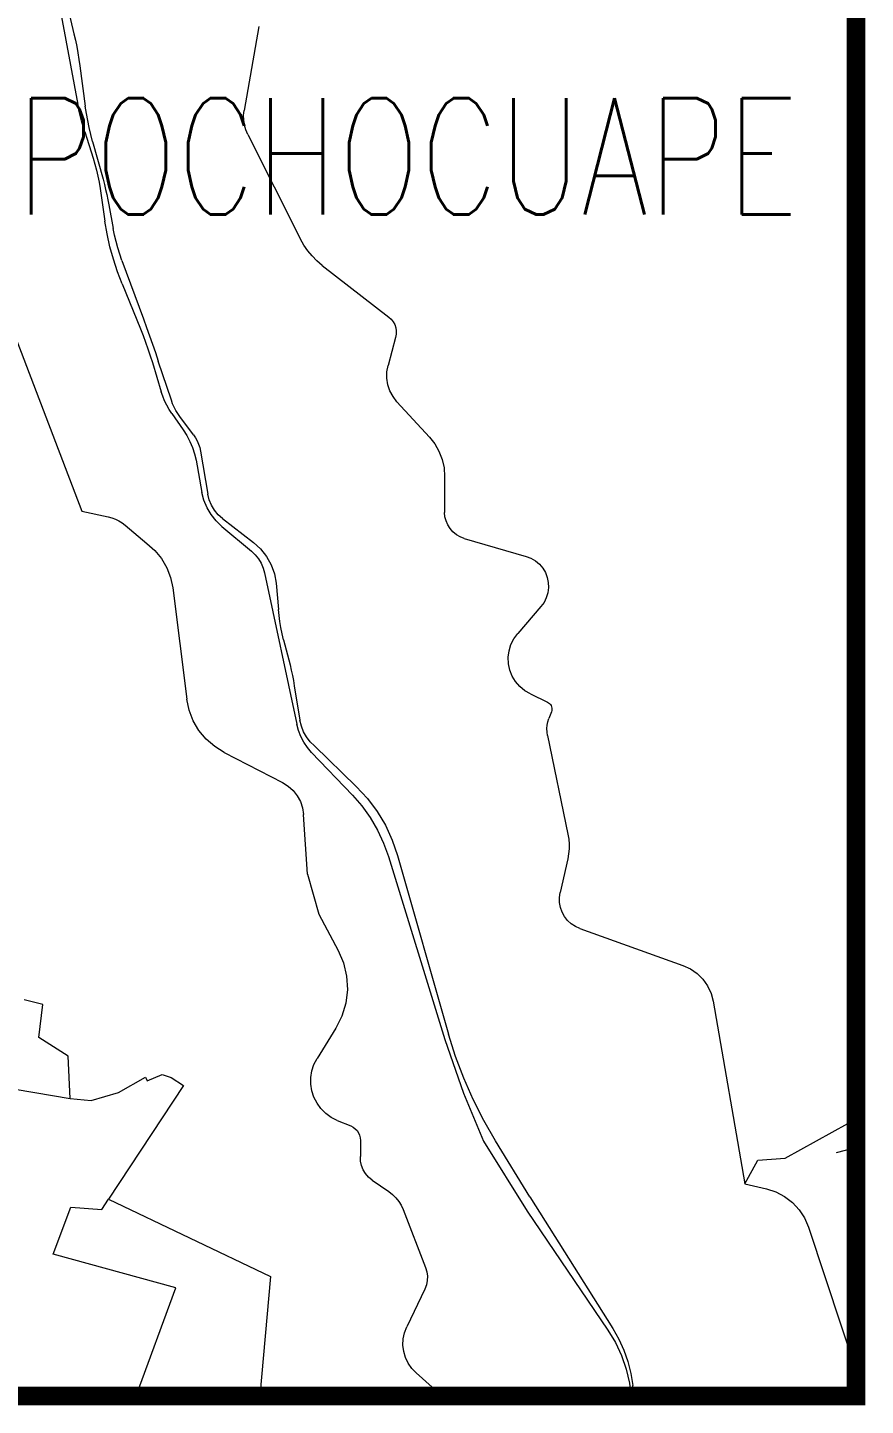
# Model space of a CAD drawing. Header units: millimetres. Extents: x -3245 to 2970, y 1153 to 3965.
# Drawn here: x 508.5 to 534.6, y 2440.77 to 2483.68 of the extents above; entities that cross this region are included whole.
import ezdxf
from ezdxf.enums import TextEntityAlignment as Align

# ---------------------------------------------------------------- set-up
doc = ezdxf.new("R2010")
doc.units = ezdxf.units.MM
doc.linetypes.add('ACAD_ISO02W100', pattern=[15, 12, -3])
for name, color, linetype in [('4', 7, 'Continuous'), ('FONDO_MANAGUA', 8, 'ACAD_ISO02W100'), ('Nombres_Comarcas', 7, 'Continuous')]:
    doc.layers.add(name, color=color, linetype=linetype)
doc.styles.add('ROMANS', font='ROMANS', dxfattribs={"height": 0.2})

msp = doc.modelspace()

# ---------------------------------------------------------------- linework, layer by layer
at = {"linetype": 'ByBlock', "const_width": 0.5892}
msp.add_lwpolyline([(534.3088, 2573.6401), (392.8947, 2573.6401), (392.8947, 2441.0644), (534.3088, 2441.0644)], close=True, dxfattribs=at)
at = {"layer": '4', "color": 1, "linetype": 'Continuous', "lineweight": 5}
msp.add_lwpolyline([(533.7013, 2448.6497), (534.3088, 2448.8058)], dxfattribs=at)
at = {"layer": 'FONDO_MANAGUA', "color": 1, "linetype": 'ByBlock', "lineweight": 9}
for p, q in [((509.4655, 2484.5084), (510.0701, 2481.2837)), ((509.6918, 2484.5582), (509.95, 2483.4809)), ((515.7082, 2483.7078), (515.2511, 2481.0986)), ((509.95, 2483.4809), (509.9951, 2483.2834)), ((509.9951, 2483.2834), (510.0361, 2483.0851)), ((510.0361, 2483.0851), (510.073, 2482.8859)), ((510.073, 2482.8859), (510.1056, 2482.686)), ((510.1056, 2482.686), (510.1341, 2482.4855)), ((510.1341, 2482.4855), (510.2995, 2481.2251)), ((505.2972, 2481.431), (510.193, 2468.6126)), ((510.1047, 2481.1107), (510.0701, 2481.2837)), ((510.1435, 2480.9386), (510.1047, 2481.1107)), ((510.1864, 2480.7676), (510.1435, 2480.9386)), ((510.3357, 2481.0044), (510.2995, 2481.2251)), ((510.377, 2480.7847), (510.3357, 2481.0044)), ((515.2342, 2480.9446), (515.2511, 2481.0986)), ((515.2371, 2480.7898), (515.2342, 2480.9446)), ((510.2336, 2480.5976), (510.1864, 2480.7676)), ((510.2848, 2480.4288), (510.2336, 2480.5976)), ((510.4234, 2480.5659), (510.377, 2480.7847)), ((510.4749, 2480.3483), (510.4234, 2480.5659)), ((515.2598, 2480.6366), (515.2371, 2480.7898)), ((515.3019, 2480.4876), (515.2598, 2480.6366)), ((510.2848, 2480.4288), (510.5447, 2479.609)), ((510.5313, 2480.1319), (510.4749, 2480.3483)), ((510.5313, 2480.1319), (510.8539, 2478.9519)), ((515.3627, 2480.3452), (515.3019, 2480.4876)), ((515.3627, 2480.3452), (517.0057, 2477.0925)), ((510.5447, 2479.609), (510.6002, 2479.4237)), ((510.6002, 2479.4237), (510.6497, 2479.2367)), ((510.6497, 2479.2367), (510.6932, 2479.0483)), ((510.6932, 2479.0483), (510.7307, 2478.8585)), ((510.7307, 2478.8585), (510.7621, 2478.6676)), ((510.8539, 2478.9519), (510.8956, 2478.7938)), ((510.8956, 2478.7938), (510.9347, 2478.6351)), ((510.7621, 2478.6676), (510.9125, 2477.6513)), ((510.9347, 2478.6351), (510.9711, 2478.4757)), ((510.9711, 2478.4757), (511.0048, 2478.3158)), ((511.0048, 2478.3158), (511.0358, 2478.1553)), ((511.0358, 2478.1553), (511.172, 2477.4162)), ((510.9817, 2477.2501), (510.9125, 2477.6513)), ((511.0702, 2476.8527), (510.9817, 2477.2501)), ((511.2127, 2477.2151), (511.172, 2477.4162)), ((511.2601, 2477.0155), (511.2127, 2477.2151)), ((517.1107, 2476.9057), (517.0057, 2477.0925)), ((511.1777, 2476.4601), (511.0702, 2476.8527)), ((511.3143, 2476.8175), (511.2601, 2477.0155)), ((511.3751, 2476.6216), (511.3143, 2476.8175)), ((517.2317, 2476.729), (517.1107, 2476.9057)), ((517.368, 2476.5637), (517.2317, 2476.729)), ((511.304, 2476.0731), (511.1777, 2476.4601)), ((511.4426, 2476.4278), (511.3751, 2476.6216)), ((511.4426, 2476.4278), (512.1131, 2474.6027)), ((517.5183, 2476.4112), (517.368, 2476.5637)), ((517.6815, 2476.2725), (517.5183, 2476.4112)), ((517.6815, 2476.2725), (519.7553, 2474.6636)), ((511.4487, 2475.6926), (511.304, 2476.0731)), ((511.4487, 2475.6926), (512.0188, 2474.2958)), ((512.1131, 2474.6027), (512.2083, 2474.3413)), ((519.7553, 2474.6636), (519.8297, 2474.5952)), ((519.8297, 2474.5952), (519.8917, 2474.5152)), ((519.8917, 2474.5152), (519.9395, 2474.4261)), ((512.0188, 2474.2958), (512.1015, 2474.0879)), ((512.1015, 2474.0879), (512.1802, 2473.8785)), ((512.2083, 2474.3413), (512.3019, 2474.0794)), ((512.3019, 2474.0794), (512.3941, 2473.817)), ((519.9395, 2474.4261), (519.9717, 2474.3303)), ((519.9865, 2474.1293), (519.9686, 2474.0297)), ((519.9717, 2474.3303), (519.9875, 2474.2304)), ((519.9875, 2474.2304), (519.9865, 2474.1293)), ((512.1802, 2473.8785), (512.2551, 2473.6677)), ((512.2551, 2473.6677), (512.326, 2473.4556)), ((512.3941, 2473.817), (512.4847, 2473.554)), ((519.9686, 2474.0297), (519.7345, 2473.1567)), ((512.326, 2473.4556), (512.393, 2473.2421)), ((512.393, 2473.2421), (512.6675, 2472.3389)), ((512.4847, 2473.554), (512.5738, 2473.2905)), ((512.9824, 2472.0712), (512.5738, 2473.2905)), ((519.6964, 2472.7561), (519.6987, 2472.958)), ((519.6987, 2472.958), (519.7345, 2473.1567)), ((512.7164, 2472.1943), (512.6675, 2472.3389)), ((519.7279, 2472.5566), (519.6964, 2472.7561)), ((519.7921, 2472.3652), (519.7279, 2472.5566)), ((519.8872, 2472.1871), (519.7921, 2472.3652)), ((512.7744, 2472.0532), (512.7164, 2472.1943)), ((512.8412, 2471.916), (512.7744, 2472.0532)), ((512.9165, 2471.7832), (512.8412, 2471.916)), ((513.0224, 2471.9633), (512.9824, 2472.0712)), ((513.0692, 2471.8581), (513.0224, 2471.9633)), ((520.0107, 2472.0274), (519.8872, 2472.1871)), ((520.0107, 2472.0274), (521.0196, 2470.9262)), ((513, 2471.6555), (512.9165, 2471.7832)), ((513, 2471.6555), (513.3553, 2471.148)), ((513.1226, 2471.7561), (513.0692, 2471.8581)), ((513.1823, 2471.6577), (513.1226, 2471.7561)), ((513.2482, 2471.5633), (513.1823, 2471.6577)), ((513.6722, 2470.9947), (513.2482, 2471.5633)), ((513.3553, 2471.148), (513.4665, 2470.9737)), ((513.4665, 2470.9737), (513.5624, 2470.7905)), ((513.5624, 2470.7905), (513.6424, 2470.5997)), ((513.6722, 2470.9947), (513.7344, 2470.9029)), ((513.7344, 2470.9029), (513.7878, 2470.8058)), ((513.7878, 2470.8058), (513.8322, 2470.7043)), ((513.8322, 2470.7043), (513.867, 2470.599)), ((521.0196, 2470.9262), (521.1859, 2470.7151)), ((521.1859, 2470.7151), (521.3192, 2470.4818)), ((513.6424, 2470.5997), (513.7057, 2470.4028)), ((513.7057, 2470.4028), (513.7519, 2470.2012)), ((513.7519, 2470.2012), (513.9368, 2469.201)), ((513.867, 2470.599), (513.8921, 2470.4911)), ((513.8921, 2470.4911), (514.1221, 2469.1428)), ((521.3192, 2470.4818), (521.4166, 2470.2313)), ((521.4166, 2470.2313), (521.4759, 2469.9692)), ((521.4759, 2469.9692), (521.4957, 2469.7012)), ((521.4957, 2469.7012), (521.4954, 2468.581)), ((513.9993, 2468.9581), (513.9368, 2469.201)), ((514.0948, 2468.7262), (513.9993, 2468.9581)), ((514.1656, 2468.9679), (514.1221, 2469.1428)), ((514.2345, 2468.8015), (514.1656, 2468.9679)), ((510.193, 2468.6126), (511.0179, 2468.438)), ((514.2213, 2468.5097), (514.0948, 2468.7262)), ((514.3766, 2468.3127), (514.2213, 2468.5097)), ((514.3275, 2468.6471), (514.2345, 2468.8015)), ((514.4424, 2468.5083), (514.3275, 2468.6471)), ((514.5766, 2468.3881), (514.4424, 2468.5083)), ((521.5064, 2468.4453), (521.4954, 2468.581)), ((511.0179, 2468.438), (511.1326, 2468.4078)), ((511.1326, 2468.4078), (511.2437, 2468.3665)), ((511.2437, 2468.3665), (511.3503, 2468.3145)), ((511.3503, 2468.3145), (511.4512, 2468.2523)), ((511.4512, 2468.2523), (511.5456, 2468.1805)), ((511.5456, 2468.1805), (512.2205, 2467.6127)), ((514.5575, 2468.139), (514.3766, 2468.3127)), ((514.5575, 2468.139), (515.4792, 2467.3694)), ((514.5766, 2468.3881), (515.544, 2467.6441)), ((521.5389, 2468.3132), (521.5064, 2468.4453)), ((521.5921, 2468.188), (521.5389, 2468.3132)), ((521.6648, 2468.073), (521.5921, 2468.188)), ((521.755, 2467.9711), (521.6648, 2468.073)), ((515.544, 2467.6441), (515.7647, 2467.4434)), ((521.8603, 2467.8849), (521.755, 2467.9711)), ((521.9781, 2467.8168), (521.8603, 2467.8849)), ((522.1053, 2467.7684), (521.9781, 2467.8168)), ((522.1053, 2467.7684), (524.0345, 2467.2077)), ((512.2205, 2467.6127), (512.4677, 2467.3949)), ((512.4677, 2467.3949), (512.6769, 2467.1403)), ((515.4792, 2467.3694), (515.5955, 2467.2583)), ((515.5955, 2467.2583), (515.696, 2467.1328)), ((515.7647, 2467.4434), (515.9495, 2467.2091)), ((515.9495, 2467.2091), (516.0934, 2466.9478)), ((524.0345, 2467.2077), (524.1848, 2467.15)), ((512.6769, 2467.1403), (512.8427, 2466.8557)), ((512.8427, 2466.8557), (512.9608, 2466.5481)), ((515.696, 2467.1328), (515.779, 2466.995)), ((515.779, 2466.995), (515.843, 2466.8475)), ((515.843, 2466.8475), (515.8868, 2466.6927)), ((516.0934, 2466.9478), (516.1925, 2466.6664)), ((524.1848, 2467.15), (524.3234, 2467.0683)), ((524.3234, 2467.0683), (524.4465, 2466.9647)), ((524.4465, 2466.9647), (524.5508, 2466.8421)), ((524.5508, 2466.8421), (524.6332, 2466.7039)), ((512.9608, 2466.5481), (513.0283, 2466.2256)), ((515.8868, 2466.6927), (516.887, 2461.98)), ((516.1925, 2466.6664), (516.244, 2466.3725)), ((516.244, 2466.3725), (516.3185, 2465.5595)), ((524.6332, 2466.7039), (524.6916, 2466.554)), ((524.6916, 2466.554), (524.7243, 2466.3965)), ((524.7243, 2466.3965), (524.7305, 2466.2357)), ((513.0283, 2466.2256), (513.4671, 2462.7622)), ((524.6631, 2465.9221), (524.5914, 2465.7781)), ((524.7099, 2466.0761), (524.6631, 2465.9221)), ((524.7305, 2466.2357), (524.7099, 2466.0761)), ((516.339, 2465.3689), (516.3185, 2465.5595)), ((524.4968, 2465.6479), (523.7707, 2464.8059)), ((524.5914, 2465.7781), (524.4968, 2465.6479)), ((516.3656, 2465.179), (516.339, 2465.3689)), ((516.3982, 2464.9901), (516.3656, 2465.179)), ((516.4367, 2464.8023), (516.3982, 2464.9901)), ((516.4812, 2464.6158), (516.4367, 2464.8023)), ((516.4812, 2464.6158), (516.6412, 2463.9892)), ((523.5625, 2464.4622), (523.6522, 2464.6428)), ((523.6522, 2464.6428), (523.7707, 2464.8059)), ((523.4785, 2464.0693), (523.5041, 2464.2693)), ((523.5041, 2464.2693), (523.5625, 2464.4622)), ((516.6412, 2463.9892), (516.6809, 2463.8277)), ((516.6809, 2463.8277), (516.7179, 2463.6655)), ((523.4866, 2463.8679), (523.4785, 2464.0693)), ((523.528, 2463.6706), (523.4866, 2463.8679)), ((516.7179, 2463.6655), (516.752, 2463.5028)), ((516.752, 2463.5028), (516.7834, 2463.3395)), ((516.7834, 2463.3395), (516.812, 2463.1757)), ((523.6016, 2463.4829), (523.528, 2463.6706)), ((523.7054, 2463.3101), (523.6016, 2463.4829)), ((516.812, 2463.1757), (516.9891, 2462.1051)), ((523.8365, 2463.157), (523.7054, 2463.3101)), ((523.9913, 2463.0277), (523.8365, 2463.157)), ((524.1653, 2462.926), (523.9913, 2463.0277)), ((524.1653, 2462.926), (524.6982, 2462.6717)), ((513.5394, 2462.4181), (513.4671, 2462.7622)), ((524.6982, 2462.6717), (524.7326, 2462.6517)), ((524.7326, 2462.6517), (524.7632, 2462.6263)), ((524.7632, 2462.6263), (524.7892, 2462.5963)), ((524.7892, 2462.5963), (524.81, 2462.5624)), ((524.81, 2462.5624), (524.8249, 2462.5255)), ((524.8249, 2462.5255), (524.8335, 2462.4867)), ((524.8335, 2462.4867), (524.8357, 2462.4471)), ((513.6661, 2462.0901), (513.5394, 2462.4181)), ((513.844, 2461.7868), (513.6661, 2462.0901)), ((517.0326, 2461.9232), (516.9891, 2462.1051)), ((524.6914, 2461.9529), (524.7117, 2462.0591)), ((524.7117, 2462.0591), (524.7437, 2462.1624)), ((524.8207, 2462.3693), (524.7437, 2462.1624)), ((524.8314, 2462.4075), (524.8207, 2462.3693)), ((524.8357, 2462.4471), (524.8314, 2462.4075)), ((514.0685, 2461.5162), (513.844, 2461.7868)), ((516.9394, 2461.7864), (516.887, 2461.98)), ((517.0129, 2461.5997), (516.9394, 2461.7864)), ((517.1011, 2461.7492), (517.0326, 2461.9232)), ((517.1934, 2461.5865), (517.1011, 2461.7492)), ((524.6832, 2461.8452), (524.6914, 2461.9529)), ((524.687, 2461.7371), (524.6832, 2461.8452)), ((524.7029, 2461.6302), (524.687, 2461.7371)), ((524.7029, 2461.6302), (525.3356, 2458.5577)), ((514.3336, 2461.2852), (514.0685, 2461.5162)), ((514.6324, 2461.1), (514.3336, 2461.2852)), ((517.1066, 2461.4223), (517.0129, 2461.5997)), ((517.2194, 2461.2564), (517.1066, 2461.4223)), ((517.3075, 2461.4384), (517.1934, 2461.5865)), ((517.3497, 2461.1039), (517.2194, 2461.2564)), ((517.4414, 2461.3078), (517.3075, 2461.4384)), ((517.4414, 2461.3078), (518.7449, 2460.0441)), ((514.6324, 2461.1), (516.447, 2460.1689)), ((517.3497, 2461.1039), (518.6204, 2459.7744)), ((516.447, 2460.1689), (516.6232, 2460.0584)), ((516.6232, 2460.0584), (516.7778, 2459.9194)), ((516.7778, 2459.9194), (516.9062, 2459.7559)), ((518.7449, 2460.0441), (519.089, 2459.6737)), ((516.9062, 2459.7559), (517.0048, 2459.5728)), ((517.0048, 2459.5728), (517.0705, 2459.3755)), ((518.6204, 2459.7744), (518.9141, 2459.4371)), ((519.089, 2459.6737), (519.3925, 2459.2694)), ((517.0705, 2459.3755), (517.1014, 2459.1699)), ((517.2189, 2457.3092), (517.1014, 2459.1699)), ((518.9141, 2459.4371), (519.1754, 2459.0741)), ((519.1754, 2459.0741), (519.402, 2458.6885)), ((519.3925, 2459.2694), (519.6521, 2458.8356)), ((519.402, 2458.6885), (519.5921, 2458.2836)), ((519.6521, 2458.8356), (519.865, 2458.3771)), ((519.5921, 2458.2836), (519.7438, 2457.8629)), ((519.865, 2458.3771), (520.0289, 2457.8989)), ((525.3356, 2458.5577), (525.3602, 2458.4059)), ((525.3602, 2458.4059), (525.3718, 2458.2526)), ((525.3718, 2458.2526), (525.3704, 2458.0988)), ((519.7438, 2457.8629), (521.5047, 2452.1699)), ((520.0289, 2457.8989), (521.6168, 2452.3303)), ((525.3287, 2457.7943), (525.0921, 2456.7425)), ((525.356, 2457.9457), (525.3287, 2457.7943)), ((525.3704, 2458.0988), (525.356, 2457.9457)), ((517.2189, 2457.3092), (517.5735, 2456.0655)), ((525.0703, 2456.5886), (525.0921, 2456.7425)), ((525.0734, 2456.4332), (525.0703, 2456.5886)), ((517.5735, 2456.0655), (518.1789, 2454.9379)), ((525.1014, 2456.2804), (525.0734, 2456.4332)), ((525.1535, 2456.134), (525.1014, 2456.2804)), ((525.2285, 2455.9978), (525.1535, 2456.134)), ((525.3242, 2455.8754), (525.2285, 2455.9978)), ((525.4384, 2455.7699), (525.3242, 2455.8754)), ((525.5679, 2455.6841), (525.4384, 2455.7699)), ((525.7096, 2455.6201), (525.5679, 2455.6841)), ((525.7096, 2455.6201), (528.9187, 2454.4717)), ((518.1789, 2454.9379), (518.3453, 2454.5501)), ((518.3453, 2454.5501), (518.4418, 2454.1394)), ((528.9187, 2454.4717), (529.15, 2454.3653)), ((529.15, 2454.3653), (529.359, 2454.22)), ((518.4418, 2454.1394), (518.4654, 2453.7181)), ((529.359, 2454.22), (529.5395, 2454.0404)), ((529.5395, 2454.0404), (529.6857, 2453.8321)), ((518.4654, 2453.7181), (518.4154, 2453.2991)), ((529.6857, 2453.8321), (529.7933, 2453.6013)), ((529.7933, 2453.6013), (529.8588, 2453.3553)), ((508.9847, 2453.2556), (508.3954, 2453.4021)), ((508.8506, 2452.2228), (508.9847, 2453.2556)), ((518.4154, 2453.2991), (518.2933, 2452.8952)), ((529.8588, 2453.3553), (530.849, 2447.6739)), ((518.2933, 2452.8952), (518.1028, 2452.5187)), ((509.7716, 2451.6465), (508.8506, 2452.2228)), ((518.1028, 2452.5187), (517.5208, 2451.5744)), ((521.8351, 2451.6372), (521.6168, 2452.3303)), ((521.5047, 2452.1699), (522.0842, 2450.4982)), ((509.8325, 2450.3328), (509.7716, 2451.6465)), ((517.3602, 2451.1891), (517.4253, 2451.3881)), ((517.4253, 2451.3881), (517.5208, 2451.5744)), ((522.0909, 2450.9571), (521.8351, 2451.6372)), ((511.3395, 2450.5145), (512.1744, 2450.9934)), ((512.1744, 2450.9934), (512.2305, 2450.878)), ((512.2305, 2450.878), (512.6959, 2451.0777)), ((512.6959, 2451.0777), (512.9802, 2450.9849)), ((512.9802, 2450.9849), (513.364, 2450.7351)), ((517.327, 2450.773), (517.3272, 2450.9823)), ((517.3272, 2450.9823), (517.3602, 2451.1891)), ((522.3834, 2450.2921), (522.0909, 2450.9571)), ((506.8095, 2450.8399), (509.8325, 2450.3328)), ((510.4866, 2450.2632), (511.3395, 2450.5145)), ((513.364, 2450.7351), (511.0262, 2447.191)), ((517.3598, 2450.5662), (517.327, 2450.773)), ((517.4245, 2450.3671), (517.3598, 2450.5662)), ((522.0842, 2450.4982), (522.7104, 2449.0004)), ((509.8325, 2450.3328), (510.4866, 2450.2632)), ((517.5198, 2450.1806), (517.4245, 2450.3671)), ((517.6431, 2450.0115), (517.5198, 2450.1806)), ((522.7119, 2449.644), (522.3834, 2450.2921)), ((517.7915, 2449.8638), (517.6431, 2450.0115)), ((517.9612, 2449.7412), (517.7915, 2449.8638)), ((518.148, 2449.6467), (517.9612, 2449.7412)), ((518.148, 2449.6467), (518.5729, 2449.4725)), ((523.0753, 2449.0148), (522.7119, 2449.644)), ((518.5729, 2449.4725), (518.6457, 2449.4352)), ((518.6457, 2449.4352), (518.7112, 2449.3861)), ((518.7112, 2449.3861), (518.7675, 2449.3266)), ((518.7675, 2449.3266), (518.8129, 2449.2585)), ((518.8129, 2449.2585), (518.8462, 2449.1837)), ((518.8462, 2449.1837), (518.8664, 2449.1044)), ((532.1004, 2448.4712), (534.0507, 2449.5477)), ((534.0507, 2449.5477), (534.3088, 2449.4706)), ((518.8664, 2449.1044), (518.8729, 2449.0228)), ((518.8729, 2449.0228), (518.8706, 2448.5233)), ((522.7104, 2449.0004), (524.0626, 2446.8145)), ((524.148, 2447.2695), (523.0753, 2449.0148)), ((518.8764, 2448.3809), (518.8706, 2448.5233)), ((518.906, 2448.2416), (518.8764, 2448.3809)), ((530.849, 2447.6739), (531.2534, 2448.4122)), ((531.2534, 2448.4122), (532.1004, 2448.4712)), ((518.9585, 2448.1093), (518.906, 2448.2416)), ((519.0325, 2447.9876), (518.9585, 2448.1093)), ((519.1258, 2447.88), (519.0325, 2447.9876)), ((519.2359, 2447.7896), (519.1258, 2447.88)), ((519.2359, 2447.7896), (519.7603, 2447.4282)), ((530.849, 2447.6739), (531.5197, 2447.5163)), ((531.5197, 2447.5163), (531.8118, 2447.4209)), ((510.8156, 2446.8717), (511.0262, 2447.191)), ((511.0262, 2447.191), (516.0663, 2444.783)), ((519.7603, 2447.4282), (519.8738, 2447.3395)), ((519.8738, 2447.3395), (519.9758, 2447.2379)), ((519.9758, 2447.2379), (520.0651, 2447.1249)), ((520.0651, 2447.1249), (520.1403, 2447.0022)), ((524.148, 2447.2695), (526.7363, 2443.1654)), ((531.8118, 2447.4209), (532.0836, 2447.2775)), ((532.0836, 2447.2775), (532.3273, 2447.0903)), ((532.3273, 2447.0903), (532.5358, 2446.8647)), ((509.3063, 2445.4755), (509.8506, 2446.9492)), ((509.8506, 2446.9492), (510.8156, 2446.8717)), ((520.1403, 2447.0022), (520.2004, 2446.8713)), ((520.2004, 2446.8713), (520.9031, 2445.0661)), ((524.0626, 2446.8145), (526.5825, 2443.1087)), ((532.5358, 2446.8647), (532.7032, 2446.607)), ((532.7032, 2446.607), (532.8247, 2446.3248)), ((532.8247, 2446.3248), (534.3713, 2441.684)), ((513.125, 2444.4286), (509.3063, 2445.4755)), ((520.9031, 2445.0661), (520.9428, 2444.9331)), ((520.9428, 2444.9331), (520.9603, 2444.7954)), ((516.0663, 2444.783), (515.7439, 2441.0644)), ((520.9271, 2444.5207), (520.8773, 2444.3911)), ((520.955, 2444.6567), (520.9271, 2444.5207)), ((520.9603, 2444.7954), (520.955, 2444.6567)), ((511.8819, 2441.0644), (513.125, 2444.4286)), ((520.8773, 2444.3911), (520.3139, 2443.2185)), ((520.2433, 2443.0345), (520.3139, 2443.2185)), ((526.7363, 2443.1654), (526.9237, 2442.8365)), ((520.1958, 2442.6447), (520.2036, 2442.8416)), ((520.2036, 2442.8416), (520.2433, 2443.0345)), ((526.5825, 2443.1087), (526.8134, 2442.7274)), ((526.9237, 2442.8365), (527.081, 2442.4922)), ((520.22, 2442.4492), (520.1958, 2442.6447)), ((520.2757, 2442.2602), (520.22, 2442.4492)), ((526.8134, 2442.7274), (527.0029, 2442.3239)), ((527.0029, 2442.3239), (527.1489, 2441.9027)), ((527.081, 2442.4922), (527.2068, 2442.1351)), ((520.3613, 2442.0828), (520.2757, 2442.2602)), ((520.4747, 2441.9216), (520.3613, 2442.0828)), ((520.6127, 2441.7811), (520.4747, 2441.9216)), ((527.1489, 2441.9027), (527.2497, 2441.4685)), ((527.2068, 2442.1351), (527.3002, 2441.7682)), ((520.6127, 2441.7811), (521.4122, 2441.0644)), ((527.2497, 2441.4685), (527.3042, 2441.026)), ((527.3002, 2441.7682), (527.3604, 2441.3944)), ((527.4031, 2441.0644), (527.3604, 2441.3944))]:
    msp.add_line(p, q, dxfattribs=at)

# ---------------------------------------------------------------- texts
at = {"layer": 'Nombres_Comarcas', "color": 7, "linetype": 'ByBlock', "lineweight": 20, "style": 'ROMANS', "width": 0.75}
msp.add_text('POCHOCUAPE', height=3.62545, dxfattribs=at).set_placement((520.3233, 2479.6673), align=Align.MIDDLE)

doc.saveas('drawing.dxf')
